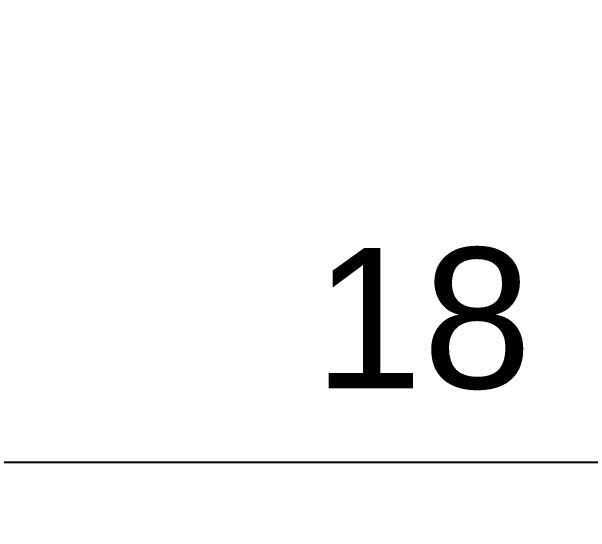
# Model space of a CAD drawing. Header units: inches. Extents: x -12 to 136, y -5 to 104.
# Drawn here: x 0.836 to 4.96, y -0.501 to 3.207 of the extents above; entities that cross this region are included whole.
import ezdxf

# ---------------------------------------------------------------- set-up
doc = ezdxf.new("R2010")
doc.units = ezdxf.units.IN
doc.layers.add('ZANO_W', color=1, linetype='Continuous', lineweight=0)
doc.styles.get("Standard").update_dxf_attribs({"font": 'ARIALUNI.TTF'})
doc.dimstyles.new('amerykanie', dxfattribs={"dimtxt": 50, "dimasz": 50, "dimexe": 0.5, "dimexo": 0.5, "dimgap": 1, "dimtad": 1, "dimdec": 0, "dimzin": 0, "dimlunit": 5, "dimtxsty": 'Standard', "dimcen": 0.09, "dimclrd": 1, "dimclre": 1, "dimclrt": 1, "dimazin": 0, "dimtfac": 1, "dimtdec": 0, "dimtmove": 0, "dimatfit": 3, "dimfxl": 1, "dimtzin": 0, "dimarcsym": 1})

# ---------------------------------------------------------------- blocks, each defined once
blk = doc.blocks.new('*D366')
at = {"layer": 'ZANO_W', "color": 1, "lineweight": -2}
for p, q in [((-3.7035, 2.7072), (-3.7035, -0.5014)), ((14.3398, 2.7071), (14.3398, -0.5014)), ((-2.7035, -0.0014), (13.3398, -0.0014))]:
    blk.add_line(p, q, dxfattribs=at)
at = {"layer": 'ZANO_W', "color": 1}
for points in [[(-2.7035, 0.1653), (-2.7035, -0.168), (-3.7035, -0.0014)], [(13.3398, -0.168), (13.3398, 0.1653), (14.3398, -0.0014)]]:
    blk.add_solid(points, dxfattribs=at)
at = {"layer": 'ZANO_W', "color": 1, "insert": (5.3182, 1.0177), "char_height": 1, "attachment_point": 5}
blk.add_mtext('18 1/16', dxfattribs=at)

msp = doc.modelspace()

# ---------------------------------------------------------------- dimensions: what is measured, and where the dimension line sits
at = {"layer": 'ZANO_W'}
dim = msp.add_linear_dim(base=(14.33982, -0.00138), p1=(-3.70347, 3.20722), p2=(14.33982, 3.20709), dimstyle='amerykanie', override={"dimtxt": 1, "dimasz": 1, "dimgap": 0.5, "dimdec": 4, "dimaunit": 1, "dimadec": 1, "dimtdec": 4, "dimtmove": 1, "dimfrac": 2}, dxfattribs=at)
dim.commit()
dim.dimension.update_dxf_attribs({"geometry": '*D366', "text_midpoint": (5.31818, 1.01772)})

doc.saveas('drawing.dxf')
